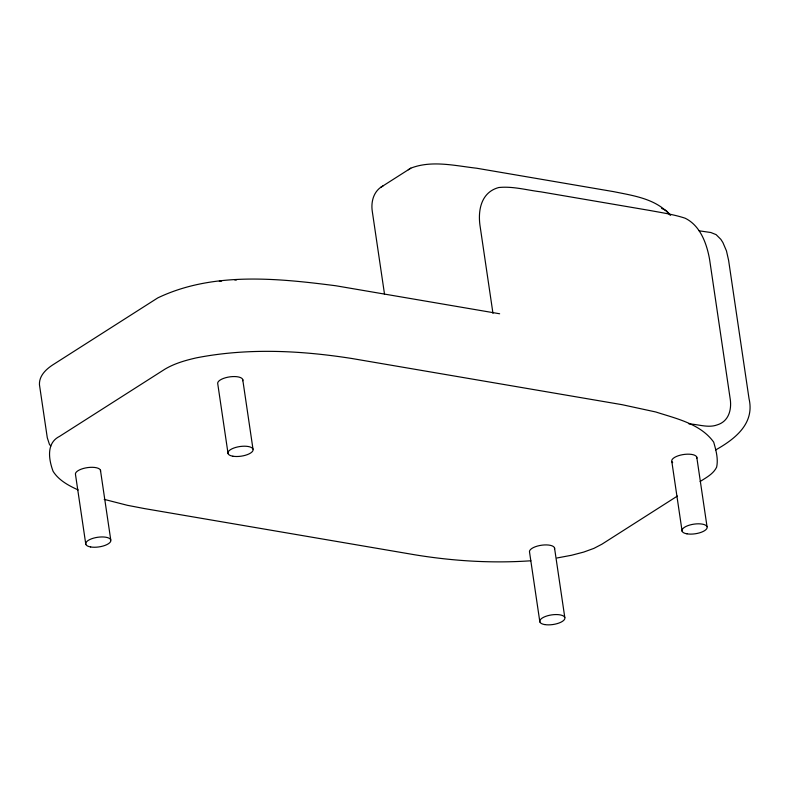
<?xml version="1.0" encoding="UTF-8"?>
<svg xmlns="http://www.w3.org/2000/svg" width="789" height="789" viewBox="0 0 789 789"><rect width="100%" height="100%" fill="white"/><g stroke="black" fill="none" stroke-linecap="round" stroke-linejoin="round"><path stroke-width="1.18" d="M669.96 214.993C656.103 198.739 633.439 195.682 613.714 191.658L476.655 168.225C455.125 165.779 431.741 159.98 410.813 168.165L380.485 187.506C373.079 192.96 370.938 202.743 372.3 211.442L384.539 294.327M715.593 449.986C734.717 439.217 754.915 423.792 749.037 398.711L728.602 260.34L726.462 250.892L722.902 242.558L720.84 239.333L716.106 234.629L710.85 232.518L699.103 230.802M677.396 496.054L601.958 544.173L593.939 548.365L583.742 552.073L571.552 555.259L557.054 557.971M700.129 481.546C706.204 477.532 713.335 474.041 716.639 467.137C718.424 458.833 715.978 450.144 713.69 442.126C700.464 423.732 676.124 418.584 655.797 411.986L622.057 404.678L351.746 358.482C300.441 350.434 247.48 347.831 196.264 357.881C185.435 360.356 174.586 363.433 164.96 369.144L59.55 436.386C46.078 443.043 48.701 459.573 53.11 471.349C58.82 480.402 68.712 485.629 78.17 489.949M408.298 169.763L410.813 168.165M380.485 187.506L383.05 185.879M499.634 313.766L335.789 285.756C277.215 278.231 212.695 271.603 157.761 297.907L52.449 365.09C45.723 369.568 39.065 375.978 39.45 384.687L47.291 437.767L49.421 444.315L50.782 446.091M530.889 560.772C492.139 563.494 453.093 561.048 414.787 554.785L144.436 508.58L127.345 505.295L104.187 499.368M219.342 281.249L221.591 281.081M234.875 280.036L236.572 279.908M688.975 423.91C698.235 424.235 708.305 428.279 717.29 424.857C729.352 421.178 731.965 408.584 730.022 397.774L709.587 259.403C706.766 243.702 700.415 225.644 685.108 218.198C673.776 214.46 661.902 212.705 650.195 210.535L540.731 191.826C526.835 190.139 512.742 186.046 498.717 187.535C480.609 192.398 477.601 211.373 480.245 227.173L492.967 313.351M661.626 208.414L666.271 210.633L670.64 215.141M696.756 457.087L707.043 526.736M671.814 461.545L682.1 531.194M554.509 547.832L564.796 617.481M539.854 621.939L529.567 552.29A12.703 4.862 -8.4 0 1 541.984 545.16A12.703 4.862 -8.4 0 1 554.519 549.114M242.716 379.479L252.993 449.128M228.051 453.586L217.774 383.937A12.703 4.862 -8.4 0 1 230.191 376.807A12.703 4.862 -8.4 0 1 242.726 380.762M100.459 470.224L110.746 539.873M85.804 544.331L75.517 474.682A12.703 4.862 -8.4 0 1 87.944 467.552A12.703 4.862 -8.4 0 1 100.479 471.506M672.682 462.67A12.703 4.862 -8.4 0 1 682.593 454.671A12.703 4.862 -8.4 0 1 696.766 458.37M90.656 546.964A12.703 4.862 -8.4 0 0 110.766 541.155A12.703 4.862 -8.4 0 0 93.418 538.187A12.703 4.862 -8.4 0 0 90.656 546.964M686.953 533.828A12.703 4.862 -8.4 0 0 707.052 528.019A12.703 4.862 -8.4 0 0 689.704 525.05A12.703 4.862 -8.4 0 0 686.953 533.828M544.706 624.572A12.703 4.862 -8.4 0 0 564.806 618.763A12.703 4.862 -8.4 0 0 547.458 615.795A12.703 4.862 -8.4 0 0 544.706 624.572M232.903 456.22A12.703 4.862 -8.4 0 0 253.013 450.411A12.703 4.862 -8.4 0 0 235.664 447.442A12.703 4.862 -8.4 0 0 232.903 456.22"/></g></svg>
